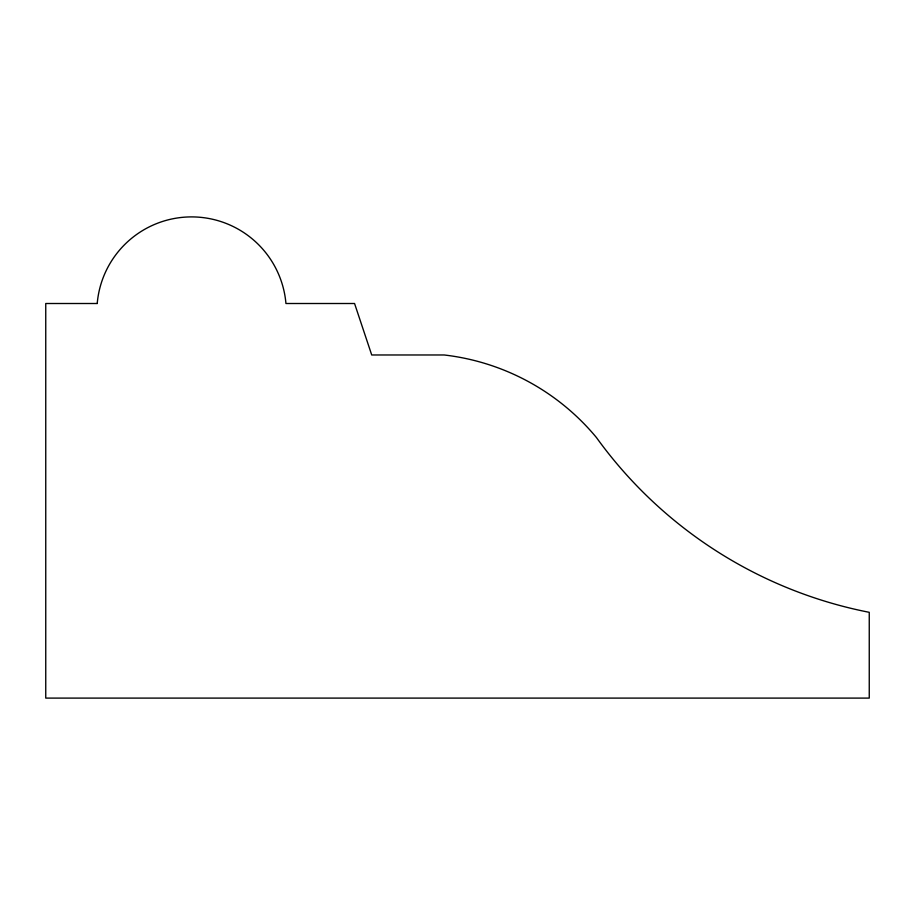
<?xml version="1.0" encoding="UTF-8"?>
<svg xmlns="http://www.w3.org/2000/svg" width="915" height="915" viewBox="0 0 915 915"><rect width="100%" height="100%" fill="white"/><g stroke="black" fill="none" stroke-linecap="round" stroke-linejoin="round"><path stroke-width="1.37" d="M97.219 303.506L45.75 303.506L45.75 698.099L869.25 698.099L869.25 612.318A441.076 441.076 0 0 1 596.431 437.53A232.502 232.502 0 0 0 444.164 354.974L371.719 354.974L354.562 303.506L285.938 303.506A94.703 94.703 0 0 0 191.578 216.901A94.703 94.703 0 0 0 97.219 303.506"/></g></svg>
